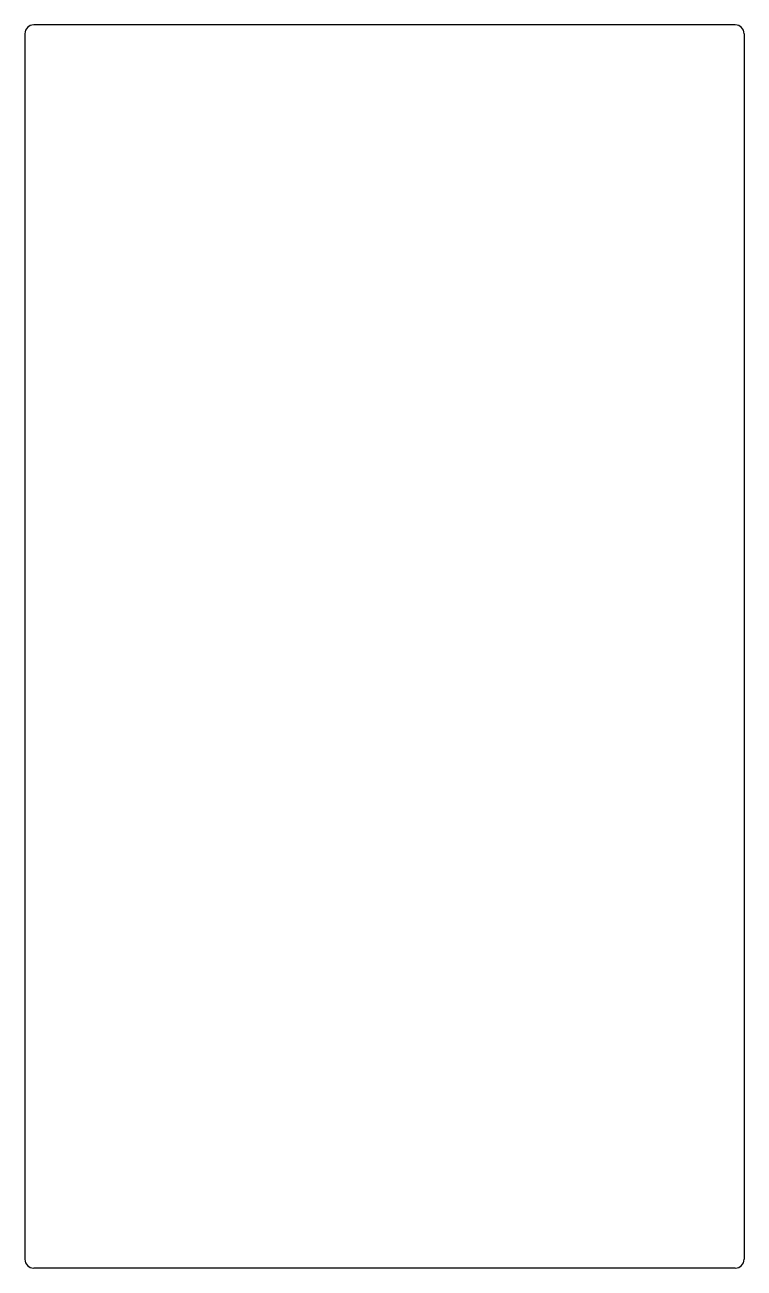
# Model space of a CAD drawing. Header units: millimetres. Extents: x -202 to 202, y -350 to 350.
import ezdxf

# ---------------------------------------------------------------- set-up
doc = ezdxf.new("R2010")
doc.units = ezdxf.units.MM

msp = doc.modelspace()

# ---------------------------------------------------------------- linework, layer by layer
at = {"color": 7, "linetype": 'Continuous', "lineweight": 25}
for p, q in [((-202.28, 344.5), (-202.28, -344.5)), ((197.28, 349.5), (-197.28, 349.5)), ((202.28, 344.5), (202.28, -344.5)), ((197.28, -349.5), (-197.28, -349.5))]:
    msp.add_line(p, q, dxfattribs=at)
for centre, start, end in [((-197.28, 344.5), 90, 180), ((197.28, 344.5), 0, 90), ((-197.28, -344.5), 180, 270), ((197.28, -344.5), 270, 0)]:
    msp.add_arc(centre, 5, start, end, dxfattribs=at)

doc.saveas('drawing.dxf')
